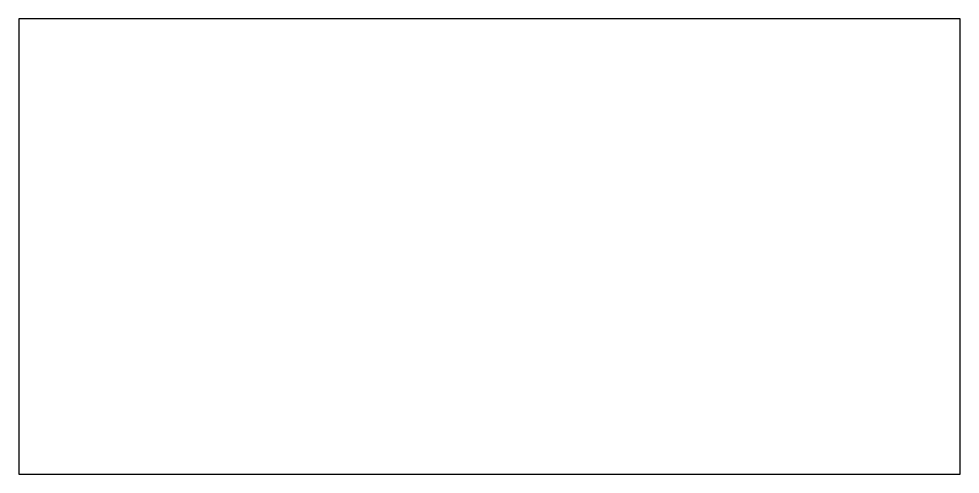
# Model space of a CAD drawing. Extents: x -61 to 61, y -30 to 30.
import ezdxf

# ---------------------------------------------------------------- set-up
doc = ezdxf.new("R2010")
doc.units = 0
doc.layers.add('DEFAULT', color=7, linetype='CONTINUOUS')

msp = doc.modelspace()

# ---------------------------------------------------------------- linework, layer by layer
at = {"layer": 'DEFAULT'}
msp.add_lwpolyline([(-61, -29.5), (61, -29.5), (61, 29.5), (-61, 29.5)], close=True, dxfattribs=at)

doc.saveas('drawing.dxf')
